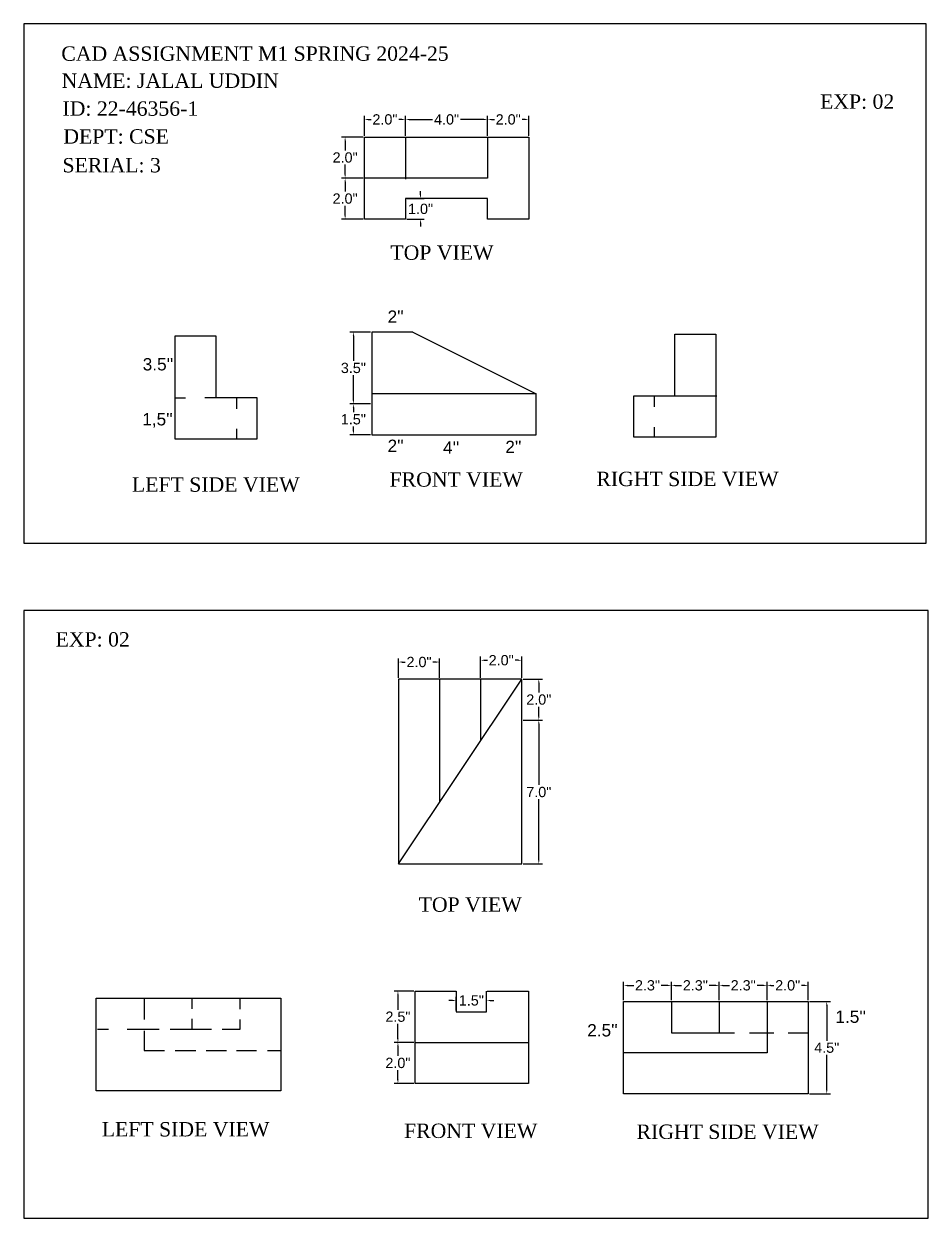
# Model space of a CAD drawing. Header units: inches. Extents: x 13.5 to 110.7, y 37.6 to 96.5.
# Drawn here: x 13.5 to 57.5, y 37.6 to 95.8 of the extents above; entities that cross this region are included whole.
import ezdxf

# ---------------------------------------------------------------- set-up
doc = ezdxf.new("R2010")
doc.units = ezdxf.units.IN
doc.header["$MEASUREMENT"] = 0
doc.styles.get("Standard").update_dxf_attribs({"font": 'Arial.ttf'})
doc.dimstyles.get("Standard").update_dxf_attribs({"dimtxt": 0.5, "dimasz": 0.18, "dimexe": 0.18, "dimexo": 0.0625, "dimgap": 0.09, "dimtad": 0, "dimtih": 1, "dimtoh": 1, "dimdec": 1, "dimzin": 0, "dimdsep": 46, "dimlunit": 3, "dimtxsty": 'Standard', "dimcen": 0.09, "dimadec": 0, "dimazin": 0, "dimtfac": 1, "dimtdec": 1, "dimtofl": 0, "dimtmove": 0, "dimatfit": 3, "dimfxl": 1, "dimtolj": 1, "dimtzin": 0, "dimarcsym": 0})

# ---------------------------------------------------------------- blocks, each defined once
blk = doc.blocks.new('*D1')
at = {"color": 0, "lineweight": -2, "transparency": 16777216}
for p, q in [((30.1, 90.308), (30.1, 91.28)), ((32.1, 90.308), (32.1, 91.28)), ((30.28, 91.1), (30.427, 91.1)), ((31.92, 91.1), (31.773, 91.1))]:
    blk.add_line(p, q, dxfattribs=at)
at = {"color": 0, "transparency": 16777216}
for points in [[(30.28, 91.13), (30.28, 91.07), (30.1, 91.1)], [(31.92, 91.13), (31.92, 91.07), (32.1, 91.1)]]:
    blk.add_solid(points, dxfattribs=at)
at = {"layer": 'Defpoints', "color": 0, "transparency": 16777216}
for p in [(30.1, 91.1), (30.1, 90.246), (32.1, 90.246)]:
    blk.add_point(p, dxfattribs=at)
at = {"color": 0, "transparency": 16777216, "insert": (31.1, 91.1), "char_height": 0.5, "attachment_point": 5}
blk.add_mtext('\\A1;2.0"', dxfattribs=at)
blk = doc.blocks.new('*D2')
at = {"color": 0, "lineweight": -2, "transparency": 16777216}
for p, q in [((32.1, 90.308), (32.1, 91.28)), ((36.1, 90.308), (36.1, 91.28)), ((32.28, 91.1), (33.422, 91.1)), ((35.92, 91.1), (34.779, 91.1))]:
    blk.add_line(p, q, dxfattribs=at)
at = {"color": 0, "transparency": 16777216}
for points in [[(32.28, 91.13), (32.28, 91.07), (32.1, 91.1)], [(35.92, 91.13), (35.92, 91.07), (36.1, 91.1)]]:
    blk.add_solid(points, dxfattribs=at)
at = {"layer": 'Defpoints', "color": 0, "transparency": 16777216}
for p in [(36.1, 91.1), (32.1, 90.246), (36.1, 90.246)]:
    blk.add_point(p, dxfattribs=at)
at = {"color": 0, "transparency": 16777216, "insert": (34.1, 91.1), "char_height": 0.5, "attachment_point": 5}
blk.add_mtext('\\A1;4.0"', dxfattribs=at)
blk = doc.blocks.new('*D3')
at = {"color": 0, "lineweight": -2, "transparency": 16777216}
for p, q in [((36.1, 90.308), (36.1, 91.28)), ((38.1, 90.308), (38.1, 91.28)), ((36.28, 91.1), (36.427, 91.1)), ((37.92, 91.1), (37.773, 91.1))]:
    blk.add_line(p, q, dxfattribs=at)
at = {"color": 0, "transparency": 16777216}
for points in [[(36.28, 91.13), (36.28, 91.07), (36.1, 91.1)], [(37.92, 91.13), (37.92, 91.07), (38.1, 91.1)]]:
    blk.add_solid(points, dxfattribs=at)
at = {"layer": 'Defpoints', "color": 0, "transparency": 16777216}
for p in [(38.1, 91.1), (36.1, 90.246), (38.1, 90.246)]:
    blk.add_point(p, dxfattribs=at)
at = {"color": 0, "transparency": 16777216, "insert": (37.1, 91.1), "char_height": 0.5, "attachment_point": 5}
blk.add_mtext('\\A1;2.0"', dxfattribs=at)
blk = doc.blocks.new('*D4')
at = {"color": 0, "lineweight": -2, "transparency": 16777216}
for p, q in [((30.038, 90.246), (28.981, 90.246)), ((29.161, 90.066), (29.161, 89.591)), ((29.161, 88.426), (29.161, 88.901)), ((30.038, 88.246), (28.981, 88.246))]:
    blk.add_line(p, q, dxfattribs=at)
at = {"color": 0, "transparency": 16777216}
for points in [[(29.131, 90.066), (29.191, 90.066), (29.161, 90.246)], [(29.131, 88.426), (29.191, 88.426), (29.161, 88.246)]]:
    blk.add_solid(points, dxfattribs=at)
at = {"layer": 'Defpoints', "color": 0, "transparency": 16777216}
for p in [(30.1, 90.246), (29.161, 88.246), (30.1, 88.246)]:
    blk.add_point(p, dxfattribs=at)
at = {"color": 0, "transparency": 16777216, "insert": (29.161, 89.246), "char_height": 0.5, "attachment_point": 5}
blk.add_mtext('\\A1;2.0"', dxfattribs=at)
blk = doc.blocks.new('*D5')
at = {"color": 0, "lineweight": -2, "transparency": 16777216}
for p, q in [((30.038, 88.246), (28.981, 88.246)), ((29.161, 88.066), (29.161, 87.591)), ((29.161, 86.426), (29.161, 86.901)), ((30.038, 86.246), (28.981, 86.246))]:
    blk.add_line(p, q, dxfattribs=at)
at = {"color": 0, "transparency": 16777216}
for points in [[(29.131, 88.066), (29.191, 88.066), (29.161, 88.246)], [(29.131, 86.426), (29.191, 86.426), (29.161, 86.246)]]:
    blk.add_solid(points, dxfattribs=at)
at = {"layer": 'Defpoints', "color": 0, "transparency": 16777216}
for p in [(29.161, 88.246), (30.1, 88.246), (30.1, 86.246)]:
    blk.add_point(p, dxfattribs=at)
at = {"color": 0, "transparency": 16777216, "insert": (29.161, 87.246), "char_height": 0.5, "attachment_point": 5}
blk.add_mtext('\\A1;2.0"', dxfattribs=at)
blk = doc.blocks.new('*D6')
at = {"color": 0, "lineweight": -2, "transparency": 16777216}
for p, q in [((32.163, 87.246), (33.014, 87.246)), ((32.834, 87.426), (32.834, 87.606)), ((32.163, 86.246), (33.014, 86.246)), ((32.834, 86.066), (32.834, 85.886))]:
    blk.add_line(p, q, dxfattribs=at)
at = {"color": 0, "transparency": 16777216}
for points in [[(32.804, 87.426), (32.864, 87.426), (32.834, 87.246)], [(32.804, 86.066), (32.864, 86.066), (32.834, 86.246)]]:
    blk.add_solid(points, dxfattribs=at)
at = {"layer": 'Defpoints', "color": 0, "transparency": 16777216}
for p in [(32.1, 87.246), (32.834, 87.246), (32.1, 86.246)]:
    blk.add_point(p, dxfattribs=at)
at = {"color": 0, "transparency": 16777216, "insert": (32.834, 86.746), "char_height": 0.5, "attachment_point": 5}
blk.add_mtext('\\A1;1.0"', dxfattribs=at)
blk = doc.blocks.new('*D7')
at = {"color": 0, "lineweight": -2, "transparency": 16777216}
for p, q in [((30.394, 80.752), (29.383, 80.752)), ((29.563, 80.572), (29.563, 79.347)), ((29.563, 77.432), (29.563, 78.656)), ((30.394, 77.252), (29.383, 77.252))]:
    blk.add_line(p, q, dxfattribs=at)
at = {"color": 0, "transparency": 16777216}
for points in [[(29.533, 80.572), (29.593, 80.572), (29.563, 80.752)], [(29.533, 77.432), (29.593, 77.432), (29.563, 77.252)]]:
    blk.add_solid(points, dxfattribs=at)
at = {"layer": 'Defpoints', "color": 0, "transparency": 16777216}
for p in [(30.456, 80.752), (29.563, 77.252), (30.456, 77.252)]:
    blk.add_point(p, dxfattribs=at)
at = {"color": 0, "transparency": 16777216, "insert": (29.563, 79.002), "char_height": 0.5, "attachment_point": 5}
blk.add_mtext('\\A1;3.5"', dxfattribs=at)
blk = doc.blocks.new('*D8')
at = {"color": 0, "lineweight": -2, "transparency": 16777216}
for p, q in [((30.394, 77.252), (29.383, 77.252)), ((29.563, 77.072), (29.563, 76.847)), ((29.563, 75.932), (29.563, 76.156)), ((30.394, 75.752), (29.383, 75.752))]:
    blk.add_line(p, q, dxfattribs=at)
at = {"color": 0, "transparency": 16777216}
for points in [[(29.533, 77.072), (29.593, 77.072), (29.563, 77.252)], [(29.533, 75.932), (29.593, 75.932), (29.563, 75.752)]]:
    blk.add_solid(points, dxfattribs=at)
at = {"layer": 'Defpoints', "color": 0, "transparency": 16777216}
for p in [(29.563, 77.252), (30.456, 77.252), (30.456, 75.752)]:
    blk.add_point(p, dxfattribs=at)
at = {"color": 0, "transparency": 16777216, "insert": (29.563, 76.502), "char_height": 0.5, "attachment_point": 5}
blk.add_mtext('\\A1;1.5"', dxfattribs=at)
blk = doc.blocks.new('*D9')
at = {"color": 0, "lineweight": -2, "transparency": 16777216}
for p, q in [((31.759, 63.923), (31.759, 64.869)), ((31.939, 64.689), (32.086, 64.689)), ((33.579, 64.689), (33.432, 64.689)), ((33.759, 63.923), (33.759, 64.869))]:
    blk.add_line(p, q, dxfattribs=at)
at = {"color": 0, "transparency": 16777216}
for points in [[(31.939, 64.719), (31.939, 64.659), (31.759, 64.689)], [(33.579, 64.719), (33.579, 64.659), (33.759, 64.689)]]:
    blk.add_solid(points, dxfattribs=at)
at = {"layer": 'Defpoints', "color": 0, "transparency": 16777216}
for p in [(31.759, 64.689), (31.759, 63.86), (33.759, 63.86)]:
    blk.add_point(p, dxfattribs=at)
at = {"color": 0, "transparency": 16777216, "insert": (32.759, 64.689), "char_height": 0.5, "attachment_point": 5}
blk.add_mtext('\\A1;2.0"', dxfattribs=at)
blk = doc.blocks.new('*D10')
at = {"color": 0, "lineweight": -2, "transparency": 16777216}
for p, q in [((35.759, 63.923), (35.759, 64.955)), ((35.939, 64.775), (36.086, 64.775)), ((37.579, 64.775), (37.432, 64.775)), ((37.759, 63.923), (37.759, 64.955))]:
    blk.add_line(p, q, dxfattribs=at)
at = {"color": 0, "transparency": 16777216}
for points in [[(35.939, 64.805), (35.939, 64.745), (35.759, 64.775)], [(37.579, 64.805), (37.579, 64.745), (37.759, 64.775)]]:
    blk.add_solid(points, dxfattribs=at)
at = {"layer": 'Defpoints', "color": 0, "transparency": 16777216}
for p in [(37.759, 64.775), (35.759, 63.86), (37.759, 63.86)]:
    blk.add_point(p, dxfattribs=at)
at = {"color": 0, "transparency": 16777216, "insert": (36.759, 64.775), "char_height": 0.5, "attachment_point": 5}
blk.add_mtext('\\A1;2.0"', dxfattribs=at)
blk = doc.blocks.new('*D11')
at = {"color": 0, "lineweight": -2, "transparency": 16777216}
for p, q in [((37.822, 63.86), (38.769, 63.86)), ((38.589, 63.68), (38.589, 63.206)), ((38.589, 62.04), (38.589, 62.515)), ((37.822, 61.86), (38.769, 61.86))]:
    blk.add_line(p, q, dxfattribs=at)
at = {"color": 0, "transparency": 16777216}
for points in [[(38.559, 63.68), (38.619, 63.68), (38.589, 63.86)], [(38.559, 62.04), (38.619, 62.04), (38.589, 61.86)]]:
    blk.add_solid(points, dxfattribs=at)
at = {"layer": 'Defpoints', "color": 0, "transparency": 16777216}
for p in [(37.759, 63.86), (38.589, 63.86), (37.759, 61.86)]:
    blk.add_point(p, dxfattribs=at)
at = {"color": 0, "transparency": 16777216, "insert": (38.589, 62.86), "char_height": 0.5, "attachment_point": 5}
blk.add_mtext('\\A1;2.0"', dxfattribs=at)
blk = doc.blocks.new('*D12')
at = {"color": 0, "lineweight": -2, "transparency": 16777216}
for p, q in [((37.822, 61.86), (38.769, 61.86)), ((38.589, 61.68), (38.589, 58.706)), ((38.589, 55.04), (38.589, 58.015)), ((37.822, 54.86), (38.769, 54.86))]:
    blk.add_line(p, q, dxfattribs=at)
at = {"color": 0, "transparency": 16777216}
for points in [[(38.559, 61.68), (38.619, 61.68), (38.589, 61.86)], [(38.559, 55.04), (38.619, 55.04), (38.589, 54.86)]]:
    blk.add_solid(points, dxfattribs=at)
at = {"layer": 'Defpoints', "color": 0, "transparency": 16777216}
for p in [(37.759, 61.86), (37.759, 54.86), (38.589, 54.86)]:
    blk.add_point(p, dxfattribs=at)
at = {"color": 0, "transparency": 16777216, "insert": (38.589, 58.36), "char_height": 0.5, "attachment_point": 5}
blk.add_mtext('\\A1;7.0"', dxfattribs=at)
blk = doc.blocks.new('*D13')
at = {"color": 0, "lineweight": -2, "transparency": 16777216}
for p, q in [((34.568, 47.721), (34.568, 48.397)), ((36.045, 47.721), (36.045, 48.397)), ((34.388, 48.217), (34.208, 48.217)), ((36.225, 48.217), (36.405, 48.217))]:
    blk.add_line(p, q, dxfattribs=at)
at = {"color": 0, "transparency": 16777216}
for points in [[(34.388, 48.247), (34.388, 48.187), (34.568, 48.217)], [(36.225, 48.247), (36.225, 48.187), (36.045, 48.217)]]:
    blk.add_solid(points, dxfattribs=at)
at = {"layer": 'Defpoints', "color": 0, "transparency": 16777216}
for p in [(34.568, 48.217), (34.568, 47.659), (36.045, 47.659)]:
    blk.add_point(p, dxfattribs=at)
at = {"color": 0, "transparency": 16777216, "insert": (35.307, 48.217), "char_height": 0.5, "attachment_point": 5}
blk.add_mtext('\\A1;1.5"', dxfattribs=at)
blk = doc.blocks.new('*D14')
at = {"color": 0, "lineweight": -2, "transparency": 16777216}
for p, q in [((32.506, 48.673), (31.552, 48.673)), ((31.732, 48.493), (31.732, 47.768)), ((31.732, 46.353), (31.732, 47.077)), ((32.506, 46.173), (31.552, 46.173))]:
    blk.add_line(p, q, dxfattribs=at)
at = {"color": 0, "transparency": 16777216}
for points in [[(31.702, 48.493), (31.762, 48.493), (31.732, 48.673)], [(31.702, 46.353), (31.762, 46.353), (31.732, 46.173)]]:
    blk.add_solid(points, dxfattribs=at)
at = {"layer": 'Defpoints', "color": 0, "transparency": 16777216}
for p in [(32.568, 48.673), (31.732, 46.173), (32.568, 46.173)]:
    blk.add_point(p, dxfattribs=at)
at = {"color": 0, "transparency": 16777216, "insert": (31.732, 47.423), "char_height": 0.5, "attachment_point": 5}
blk.add_mtext('\\A1;2.5"', dxfattribs=at)
blk = doc.blocks.new('*D15')
at = {"color": 0, "lineweight": -2, "transparency": 16777216}
for p, q in [((32.506, 46.173), (31.552, 46.173)), ((31.732, 45.993), (31.732, 45.518)), ((31.732, 44.353), (31.732, 44.827)), ((32.506, 44.173), (31.552, 44.173))]:
    blk.add_line(p, q, dxfattribs=at)
at = {"color": 0, "transparency": 16777216}
for points in [[(31.702, 45.993), (31.762, 45.993), (31.732, 46.173)], [(31.702, 44.353), (31.762, 44.353), (31.732, 44.173)]]:
    blk.add_solid(points, dxfattribs=at)
at = {"layer": 'Defpoints', "color": 0, "transparency": 16777216}
for p in [(32.568, 46.173), (31.732, 44.173), (32.568, 44.173)]:
    blk.add_point(p, dxfattribs=at)
at = {"color": 0, "transparency": 16777216, "insert": (31.732, 45.173), "char_height": 0.5, "attachment_point": 5}
blk.add_mtext('\\A1;2.0"', dxfattribs=at)
blk = doc.blocks.new('*D16')
at = {"color": 0, "lineweight": -2, "transparency": 16777216}
for p, q in [((42.716, 48.227), (42.716, 49.13)), ((42.896, 48.95), (43.208, 48.95)), ((44.866, 48.95), (44.553, 48.95)), ((45.046, 48.227), (45.046, 49.13))]:
    blk.add_line(p, q, dxfattribs=at)
at = {"color": 0, "transparency": 16777216}
for points in [[(42.896, 48.98), (42.896, 48.92), (42.716, 48.95)], [(44.866, 48.98), (44.866, 48.92), (45.046, 48.95)]]:
    blk.add_solid(points, dxfattribs=at)
at = {"layer": 'Defpoints', "color": 0, "transparency": 16777216}
for p in [(42.716, 48.95), (42.716, 48.165), (45.046, 48.165)]:
    blk.add_point(p, dxfattribs=at)
at = {"color": 0, "transparency": 16777216, "insert": (43.881, 48.95), "char_height": 0.5, "attachment_point": 5}
blk.add_mtext('\\A1;2.3"', dxfattribs=at)
blk = doc.blocks.new('*D17')
at = {"color": 0, "lineweight": -2, "transparency": 16777216}
for p, q in [((45.046, 48.227), (45.046, 49.13)), ((45.226, 48.95), (45.538, 48.95)), ((47.196, 48.95), (46.883, 48.95)), ((47.376, 48.227), (47.376, 49.13))]:
    blk.add_line(p, q, dxfattribs=at)
at = {"color": 0, "transparency": 16777216}
for points in [[(45.226, 48.98), (45.226, 48.92), (45.046, 48.95)], [(47.196, 48.98), (47.196, 48.92), (47.376, 48.95)]]:
    blk.add_solid(points, dxfattribs=at)
at = {"layer": 'Defpoints', "color": 0, "transparency": 16777216}
for p in [(45.046, 48.95), (45.046, 48.165), (47.376, 48.165)]:
    blk.add_point(p, dxfattribs=at)
at = {"color": 0, "transparency": 16777216, "insert": (46.211, 48.95), "char_height": 0.5, "attachment_point": 5}
blk.add_mtext('\\A1;2.3"', dxfattribs=at)
blk = doc.blocks.new('*D18')
at = {"color": 0, "lineweight": -2, "transparency": 16777216}
for p, q in [((47.376, 48.227), (47.376, 49.13)), ((47.556, 48.95), (47.868, 48.95)), ((49.526, 48.95), (49.213, 48.95)), ((49.706, 48.227), (49.706, 49.13))]:
    blk.add_line(p, q, dxfattribs=at)
at = {"color": 0, "transparency": 16777216}
for points in [[(47.556, 48.98), (47.556, 48.92), (47.376, 48.95)], [(49.526, 48.98), (49.526, 48.92), (49.706, 48.95)]]:
    blk.add_solid(points, dxfattribs=at)
at = {"layer": 'Defpoints', "color": 0, "transparency": 16777216}
for p in [(49.706, 48.95), (47.376, 48.165), (49.706, 48.165)]:
    blk.add_point(p, dxfattribs=at)
at = {"color": 0, "transparency": 16777216, "insert": (48.541, 48.95), "char_height": 0.5, "attachment_point": 5}
blk.add_mtext('\\A1;2.3"', dxfattribs=at)
blk = doc.blocks.new('*D19')
at = {"color": 0, "lineweight": -2, "transparency": 16777216}
for p, q in [((49.706, 48.227), (49.706, 49.13)), ((49.886, 48.95), (50.033, 48.95)), ((51.526, 48.95), (51.378, 48.95)), ((51.706, 48.227), (51.706, 49.13))]:
    blk.add_line(p, q, dxfattribs=at)
at = {"color": 0, "transparency": 16777216}
for points in [[(49.886, 48.98), (49.886, 48.92), (49.706, 48.95)], [(51.526, 48.98), (51.526, 48.92), (51.706, 48.95)]]:
    blk.add_solid(points, dxfattribs=at)
at = {"layer": 'Defpoints', "color": 0, "transparency": 16777216}
for p in [(49.706, 48.95), (49.706, 48.165), (51.706, 48.165)]:
    blk.add_point(p, dxfattribs=at)
at = {"color": 0, "transparency": 16777216, "insert": (50.706, 48.95), "char_height": 0.5, "attachment_point": 5}
blk.add_mtext('\\A1;2.0"', dxfattribs=at)
blk = doc.blocks.new('*D20')
at = {"color": 0, "lineweight": -2, "transparency": 16777216}
for p, q in [((51.768, 48.165), (52.787, 48.165)), ((52.607, 47.985), (52.607, 46.259)), ((52.607, 43.845), (52.607, 45.57)), ((51.768, 43.665), (52.787, 43.665))]:
    blk.add_line(p, q, dxfattribs=at)
at = {"color": 0, "transparency": 16777216}
for points in [[(52.577, 47.985), (52.637, 47.985), (52.607, 48.165)], [(52.577, 43.845), (52.637, 43.845), (52.607, 43.665)]]:
    blk.add_solid(points, dxfattribs=at)
at = {"layer": 'Defpoints', "color": 0, "transparency": 16777216}
for p in [(51.706, 48.165), (51.706, 43.665), (52.607, 43.665)]:
    blk.add_point(p, dxfattribs=at)
at = {"color": 0, "transparency": 16777216, "insert": (52.607, 45.915), "char_height": 0.5, "attachment_point": 5}
blk.add_mtext('\\A1;4.5"', dxfattribs=at)

msp = doc.modelspace()

# ---------------------------------------------------------------- linework, layer by layer
for p, q in [((30.1, 90.246), (32.1, 90.246)), ((30.1, 88.246), (30.1, 90.246)), ((32.1, 90.246), (36.1, 90.246)), ((32.1, 90.246), (32.1, 88.196)), ((36.1, 90.246), (38.1, 90.246)), ((36.1, 90.246), (36.1, 88.246)), ((38.1, 90.246), (38.1, 86.246)), ((36.1, 88.246), (30.1, 88.246)), ((30.1, 86.246), (30.1, 88.246)), ((36.1, 87.246), (32.1, 87.246)), ((32.1, 87.246), (32.1, 86.246)), ((36.1, 86.246), (36.1, 87.246)), ((32.1, 86.246), (30.1, 86.246)), ((38.1, 86.246), (36.1, 86.246)), ((20.875, 80.557), (20.875, 77.057)), ((22.875, 80.557), (20.875, 80.557)), ((22.875, 77.557), (22.875, 80.557)), ((32.456, 80.752), (30.456, 80.752)), ((30.456, 80.752), (30.456, 77.252)), ((32.456, 80.752), (38.456, 77.752)), ((45.21, 77.643), (45.21, 80.643)), ((45.21, 80.643), (47.21, 80.643)), ((47.21, 80.643), (47.21, 75.643)), ((20.875, 77.544), (21.394, 77.544)), ((22.875, 77.557), (22.337, 77.557)), ((24.875, 77.557), (22.875, 77.557)), ((23.875, 77.557), (23.875, 77.013)), ((24.875, 75.557), (24.875, 77.557)), ((32.456, 77.752), (30.456, 77.752)), ((36.456, 77.752), (32.456, 77.752)), ((38.456, 77.752), (36.456, 77.752)), ((38.456, 75.752), (38.456, 77.752)), ((43.21, 75.643), (43.21, 77.643)), ((43.21, 77.643), (45.21, 77.643)), ((44.21, 77.643), (44.21, 77.104)), ((45.21, 77.643), (47.254, 77.643)), ((20.875, 77.057), (20.875, 75.557)), ((30.456, 77.252), (30.456, 75.752)), ((23.875, 76.038), (23.875, 75.551)), ((30.456, 75.752), (32.456, 75.752)), ((32.456, 75.752), (36.456, 75.752)), ((36.456, 75.752), (38.456, 75.752)), ((47.21, 75.643), (43.21, 75.643)), ((44.21, 76.13), (44.21, 75.643)), ((20.875, 75.557), (24.875, 75.557)), ((33.759, 63.86), (31.759, 63.86)), ((31.759, 63.86), (31.759, 54.86)), ((31.759, 54.86), (37.759, 63.86)), ((35.759, 63.86), (33.759, 63.86)), ((33.759, 63.86), (33.759, 57.886)), ((37.759, 63.86), (35.759, 63.86)), ((35.759, 63.86), (35.759, 60.859)), ((37.759, 61.86), (37.759, 63.86)), ((37.759, 54.86), (37.759, 61.86)), ((31.759, 54.86), (37.759, 54.86)), ((17.045, 48.323), (19.375, 48.323)), ((17.045, 45.823), (17.045, 48.323)), ((19.375, 48.323), (21.705, 48.323)), ((19.375, 48.323), (19.375, 47.285)), ((21.705, 48.323), (24.035, 48.323)), ((21.705, 48.323), (21.705, 47.814)), ((24.035, 48.323), (26.035, 48.323)), ((24.035, 48.323), (24.035, 47.798)), ((26.035, 48.323), (26.035, 43.823)), ((32.568, 46.173), (32.568, 48.673)), ((32.568, 48.673), (34.568, 48.673)), ((34.568, 48.673), (34.568, 47.659)), ((36.045, 47.659), (36.045, 48.662)), ((36.076, 48.662), (38.087, 48.662)), ((38.087, 48.662), (38.087, 44.173)), ((42.716, 48.165), (45.046, 48.165)), ((42.716, 45.665), (42.716, 48.165)), ((45.046, 48.165), (47.376, 48.165)), ((45.046, 48.165), (45.046, 46.638)), ((47.376, 48.165), (49.706, 48.165)), ((47.376, 48.165), (47.376, 46.638)), ((49.706, 48.165), (51.706, 48.165)), ((49.706, 48.165), (49.706, 45.665)), ((51.706, 48.165), (51.706, 43.665)), ((21.705, 47.324), (21.705, 46.797)), ((24.035, 47.291), (24.035, 46.797)), ((34.568, 47.659), (36.045, 47.659)), ((17.645, 46.797), (17.105, 46.797)), ((19.057, 46.797), (18.55, 46.797)), ((20.105, 46.797), (19.057, 46.797)), ((19.375, 46.738), (19.375, 45.787)), ((21.185, 46.797), (20.645, 46.797)), ((21.705, 46.797), (21.185, 46.797)), ((22.658, 46.797), (21.705, 46.797)), ((24.035, 46.797), (23.183, 46.797)), ((45.046, 46.638), (47.376, 46.638)), ((47.376, 46.638), (48.114, 46.638)), ((48.854, 46.638), (50.029, 46.638)), ((50.73, 46.638), (51.706, 46.638)), ((32.568, 44.173), (32.568, 46.173)), ((32.568, 46.173), (38.083, 46.173)), ((17.045, 43.823), (17.045, 45.823)), ((19.375, 45.787), (20.375, 45.787)), ((20.89, 45.787), (21.89, 45.787)), ((22.39, 45.787), (23.39, 45.787)), ((23.871, 45.787), (24.85, 45.787)), ((25.383, 45.787), (26.03, 45.787)), ((42.716, 43.665), (42.716, 45.665)), ((49.706, 45.665), (42.716, 45.665)), ((26.035, 43.823), (17.045, 43.823)), ((38.087, 44.173), (32.568, 44.173)), ((51.706, 43.665), (42.716, 43.665))]:
    msp.add_line(p, q)
for points in [[(13.522, 70.473), (57.44, 70.473), (57.44, 95.752), (13.522, 95.752)], [(13.522, 37.622), (57.542, 37.622), (57.542, 67.198), (13.522, 67.198)]]:
    msp.add_lwpolyline(points, close=True)

# ---------------------------------------------------------------- texts
at = {"attachment_point": 1}
for s, insert, char_height in [('{\\fTimes New Roman|b0|i0|c0|p0;\\C1;CAD ASSIGNMENT M1 SPRING 2024-25}', (15.345, 94.656), 0.7), ('{\\fTimes New Roman|b0|i0|c0|p0;TOP VIEW}', (31.365, 84.968), 0.7), ("{\\C5;2''}", (31.228, 81.801), 0.6), ("{\\C5;3.5''}", (19.307, 79.484), 0.6), ("{\\C5;1,5''}", (19.284, 76.808), 0.6), ("{\\C5;2''}", (31.228, 75.515), 0.6), ("{\\C5;4''}", (33.93, 75.433), 0.6), ("{\\C5;2''}", (36.959, 75.461), 0.6), ('{\\fTimes New Roman|b0|i0|c0|p0;FRONT VIEW}', (31.324, 73.926), 0.7), ('{\\fTimes New Roman|b0|i0|c0|p0;RIGHT SIDE VIEW}', (41.393, 73.952), 0.7), ('{\\fTimes New Roman|b0|i0|c0|p0;LEFT SIDE VIEW}', (18.784, 73.678), 0.7), ('{\\fTimes New Roman|b0|i0|c0|p0;TOP VIEW}', (32.74, 53.235), 0.7), ("{\\C5;1.5''}", (53.028, 47.726), 0.6), ("{\\C5;2.5''}", (40.947, 47.064), 0.6), ('{\\fTimes New Roman|b0|i0|c0|p0;LEFT SIDE VIEW}', (17.314, 42.296), 0.7), ('{\\fTimes New Roman|b0|i0|c0|p0;FRONT VIEW}', (32.03, 42.223), 0.7), ('{\\fTimes New Roman|b0|i0|c0|p0;RIGHT SIDE VIEW}', (43.348, 42.177), 0.7)]:
    msp.add_mtext(s, dxfattribs=dict(at, insert=insert, char_height=char_height))
at = {"char_height": 0.7, "width": 18.3287, "attachment_point": 1}
for s, insert in [('{\\fTimes New Roman|b0|i0|c0|p0;\\C1;NAME: \\C256;JALAL UDDIN}', (15.359, 93.338)), ('{\\fTimes New Roman|b0|i0|c0|p0;\\C1;ID: \\C256;22-46356-1}', (15.402, 91.981)), ('{\\fTimes New Roman|b0|i0|c0|p0;\\C1;EXP: \\C256;02}', (52.282, 92.32)), ('{\\fTimes New Roman|b0|i0|c0|p0;\\C1;DEPT: \\C256;CSE}', (15.444, 90.624)), ('{\\fTimes New Roman|b0|i0|c0|p0;\\C1;SERIAL: \\C256;3}', (15.402, 89.224)), ('{\\fTimes New Roman|b0|i0|c0|p0;\\C1;EXP: \\C256;02}', (15.066, 66.142))]:
    msp.add_mtext(s, dxfattribs=dict(at, insert=insert))

# ---------------------------------------------------------------- dimensions: what is measured, and where the dimension line sits
for base, p1, p2, picture, middle in [((30.1, 91.1), (32.1, 90.246), (30.1, 90.246), '*D1', (31.1, 91.1)), ((36.1, 91.1), (32.1, 90.246), (36.1, 90.246), '*D2', (34.1, 91.1)), ((38.1, 91.1), (36.1, 90.246), (38.1, 90.246), '*D3', (37.1, 91.1)), ((31.759, 64.689), (33.759, 63.86), (31.759, 63.86), '*D9', (32.759, 64.689)), ((37.759, 64.775), (35.759, 63.86), (37.759, 63.86), '*D10', (36.759, 64.775)), ((42.716, 48.95), (45.046, 48.165), (42.716, 48.165), '*D16', (43.881, 48.95)), ((45.046, 48.95), (47.376, 48.165), (45.046, 48.165), '*D17', (46.211, 48.95)), ((49.706, 48.95), (47.376, 48.165), (49.706, 48.165), '*D18', (48.541, 48.95)), ((49.706, 48.95), (51.706, 48.165), (49.706, 48.165), '*D19', (50.706, 48.95)), ((34.568, 48.217), (36.045, 47.659), (34.568, 47.659), '*D13', (35.307, 48.217))]:
    dim = msp.add_linear_dim(base=base, p1=p1, p2=p2, dimstyle='Standard')
    dim.commit()
    dim.dimension.update_dxf_attribs({"geometry": picture, "text_midpoint": middle})
for base, p1, p2, picture, middle in [((29.161, 88.246), (30.1, 90.246), (30.1, 88.246), '*D4', (29.161, 89.246)), ((29.161, 88.246), (30.1, 86.246), (30.1, 88.246), '*D5', (29.161, 87.246)), ((32.834, 87.246), (32.1, 86.246), (32.1, 87.246), '*D6', (32.834, 86.746)), ((29.563, 77.252), (30.456, 80.752), (30.456, 77.252), '*D7', (29.563, 79.002)), ((29.563, 77.252), (30.456, 75.752), (30.456, 77.252), '*D8', (29.563, 76.502)), ((38.589, 63.86), (37.759, 61.86), (37.759, 63.86), '*D11', (38.589, 62.86)), ((38.589, 54.86), (37.759, 61.86), (37.759, 54.86), '*D12', (38.589, 58.36)), ((31.732, 46.173), (32.568, 48.673), (32.568, 46.173), '*D14', (31.732, 47.423)), ((52.607, 43.665), (51.706, 48.165), (51.706, 43.665), '*D20', (52.607, 45.915)), ((31.732, 44.173), (32.568, 46.173), (32.568, 44.173), '*D15', (31.732, 45.173))]:
    dim = msp.add_linear_dim(base=base, p1=p1, p2=p2, angle=90, dimstyle='Standard')
    dim.commit()
    dim.dimension.update_dxf_attribs({"geometry": picture, "text_midpoint": middle})

doc.saveas('drawing.dxf')
